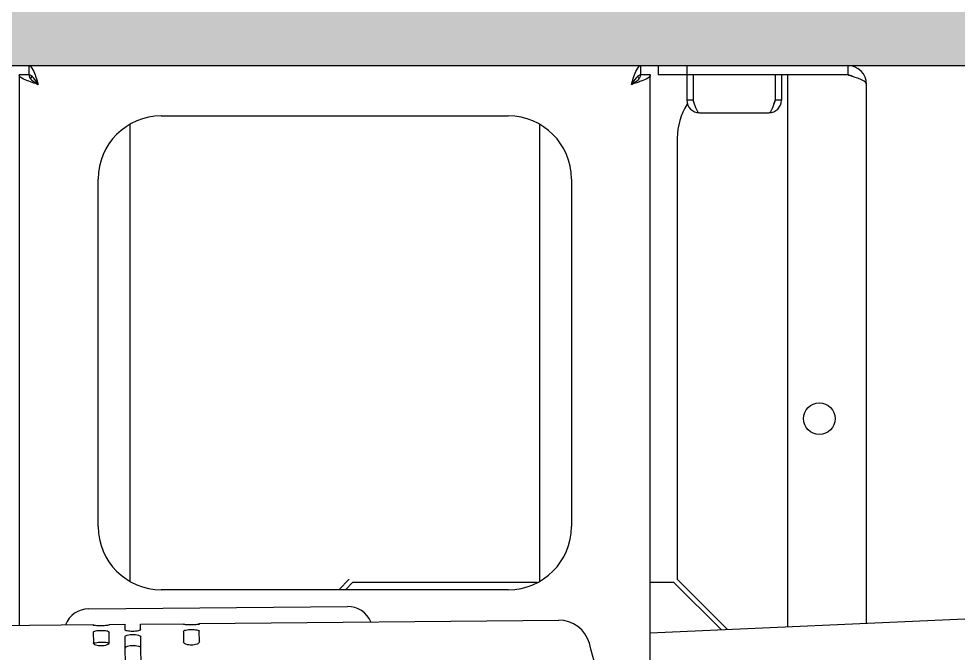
# Model space of a CAD drawing. Header units: millimetres. Extents: x 6781 to 13993, y -7973 to 4183.
# Drawn here: x 8908.3 to 9206.1, y -7321.7 to -7120.5 of the extents above; entities that cross this region are included whole.
import ezdxf

# ---------------------------------------------------------------- set-up
doc = ezdxf.new("R2010")
doc.units = ezdxf.units.MM
doc.header["$LTSCALE"] = 307.34
doc.layers.get('0').update_dxf_attribs({"linetype": 'CONTINUOUS'})

msp = doc.modelspace()

# ---------------------------------------------------------------- hatches: boundary and pattern name
at = {"linetype": 'ByBlock', "lineweight": 30}
h = msp.add_hatch(dxfattribs=at)
h.set_pattern_fill('AR-SAND')
h.set_pattern_definition([(37.5, (6781.656, -8012.52), (-1.60003, 48.94132), [0, -38.608, 0, -43.18, 0, -41.275]), (7.5, (6781.656, -8012.52), (44.9523, 71.6825), [0, -20.828, 0, -34.798, 0, -13.335]), (327.5, (6750.414, -8012.52), (79.09924, 0.1437), [0, -12.7, 0, -45.72, 0, -59.69]), (317.5, (6750.414, -8012.52), (76.3556, 22.293), [0, -6.35, 0, -29.972, 0, -34.29])])
h.paths.add_polyline_path([(9990.75881, -6935.32566), (7566.31696, -6935.32566), (7566.31696, -7135.32566), (9990.75881, -7135.32566)])

# ---------------------------------------------------------------- linework, layer by layer
at = {"color": 7, "linetype": 'Continuous', "lineweight": 30}
for p, q in [((6891.81696, -7135.32566), (9968.37205, -7135.32566)), ((8911.50261, -7135.32566), (8911.50261, -7138.32566)), ((9105.50261, -7138.32566), (9105.50261, -7135.32566)), ((9111.01738, -7135.32566), (9111.01738, -7138.32566)), ((9120.06696, -7135.32566), (9120.06696, -7146.32566)), ((9171.06696, -7135.32566), (9171.06696, -7138.32566)), ((8908.50261, -7138.32566), (8908.50261, -7312.8695)), ((8911.50261, -7138.32566), (8908.50261, -7138.32566)), ((8911.56381, -7138.6069), (8911.62042, -7138.57411)), ((9105.38481, -7138.57411), (9105.44141, -7138.6069)), ((9108.50261, -7138.32566), (9105.50261, -7138.32566)), ((9108.50261, -7340.62024), (9108.50261, -7138.32566)), ((9171.06696, -7138.32566), (9111.01738, -7138.32566)), ((9122.06696, -7138.32566), (9122.06696, -7146.32566)), ((9148.06696, -7138.32566), (9148.06696, -7146.32566)), ((9150.06696, -7138.32566), (9150.06696, -7146.32566)), ((9152.06696, -7313.29941), (9152.06696, -7138.32566)), ((9177.06696, -7312.174), (9177.06696, -7141.32566)), ((9122.06696, -7146.32566), (9120.06696, -7146.32566)), ((9150.06696, -7146.32566), (9148.06696, -7146.32566)), ((8953.50261, -7151.32566), (9063.50261, -7151.32566)), ((9124.06696, -7150.32566), (9146.06696, -7150.32566)), ((8943.50261, -7154.1357), (8943.50261, -7298.76561)), ((9073.50261, -7298.76561), (9073.50261, -7154.1357)), ((9117.06696, -7158.32566), (9117.06696, -7298.26499)), ((8933.50261, -7281.57566), (8933.50261, -7171.32566)), ((9083.50261, -7171.32566), (9083.50261, -7281.57566)), ((9009.75629, -7301.57566), (9013.06696, -7298.26499)), ((9014.12762, -7299.32566), (9011.87762, -7301.57566)), ((9072.61284, -7299.32566), (9014.12762, -7299.32566)), ((9116.00629, -7299.32566), (9108.50261, -7299.32566)), ((9130.9315, -7314.25086), (9116.00629, -7299.32566)), ((9117.06696, -7298.26499), (9132.96144, -7314.15948)), ((9063.50261, -7301.57566), (8953.50261, -7301.57566)), ((8930.49037, -7307.66414), (9012.4868, -7306.89914)), ((9108.50261, -7315.26053), (9317.56412, -7305.84929)), ((8884.939, -7313.08934), (8931.93696, -7312.65086)), ((8931.93696, -7312.65086), (8931.93871, -7312.83896)), ((8936.93674, -7312.60422), (8941.93652, -7312.55757)), ((8936.9385, -7312.79232), (8936.93674, -7312.60422)), ((8941.93652, -7312.55757), (8941.95247, -7314.26663)), ((8946.9363, -7312.51092), (8960.52571, -7312.38414)), ((8946.95225, -7314.21999), (8946.9363, -7312.51092)), ((8960.52571, -7312.38414), (8960.52747, -7312.57224)), ((8965.5255, -7312.33749), (9079.46592, -7311.27446)), ((8965.52725, -7312.52559), (8965.5255, -7312.33749)), ((8931.95953, -7315.07002), (8931.99124, -7318.46906)), ((8936.99102, -7318.42241), (8936.95931, -7315.02337)), ((8960.54828, -7314.80329), (8960.58, -7318.20233)), ((8965.57978, -7318.15568), (8965.54807, -7314.75665)), ((8941.97398, -7316.57251), (8942.12791, -7333.07179)), ((8947.1277, -7333.02514), (8946.97376, -7316.52586))]:
    msp.add_line(p, q, dxfattribs=at)
msp.add_circle((9162.06696, -7247.32566), 5, dxfattribs=at)
for centre, radius, start, end in [((9171.06696, -7141.32566), 6, 0, 90), ((8972.27206, -7243.40397), 121.11119, 119.9284579, 120.0524833), ((8921.06674, -7144.62031), 10.39961, 145.7202085, 146.6336548), ((9095.93848, -7144.62031), 10.39961, 33.3663452, 34.2797916), ((9044.73317, -7243.40397), 121.11119, 59.9475167, 60.071542), ((9171.06696, -7141.32566), 3, 57.8954448, 90), ((9137.06696, -7158.32566), 20, 147.484387, 180), ((9124.06696, -7146.32566), 4, 180, 270), ((9124.06696, -7146.32566), 2, 180, 214.6060244), ((9146.06696, -7146.32566), 4, 270, 0), ((9146.06696, -7146.32566), 2, 325.3938883, 0), ((8953.50261, -7171.32566), 20, 90, 180), ((9063.50261, -7171.32566), 20, 0, 90), ((8953.50261, -7281.57566), 20, 180, 270), ((9063.50261, -7281.57566), 20, 270, 0), ((9012.56144, -7314.89879), 8, 22.7628626, 90.5345373), ((8930.56501, -7315.66379), 8, 90.5345373, 158.3061449), ((9079.55921, -7321.27403), 10, 15.5824718, 90.5345373), ((8926.05652, -7364.08213), 169.36, 10.3241696, 15.5824718)]:
    msp.add_arc(centre, radius, start, end, dxfattribs=at)
for points, knots in [([(8911.50261, -7135.32566), (8911.92689, -7135.32566), (8912.84055, -7136.4868), (8913.21517, -7137.54629), (8913.49083, -7138.29367)], [0, 0, 0, 0, 0.3475177, 1, 1, 1, 1]), ([(9103.51439, -7138.29367), (9103.79006, -7137.54629), (9104.16468, -7136.4868), (9105.07834, -7135.32566), (9105.50261, -7135.32566)], [0, 0, 0, 0, 0.6524823, 1, 1, 1, 1]), ([(8911.47063, -7140.31388), (8910.72325, -7140.03821), (8909.66376, -7139.66359), (8908.50261, -7138.74993), (8908.50261, -7138.32566)], [0, 0, 0, 0, 0.6524823, 1, 1, 1, 1]), ([(8914.50261, -7141.32566), (8914.03753, -7140.59511), (8913.34424, -7139.39564), (8912.08208, -7138.32566), (8911.50261, -7138.32566)], [0, 0, 0, 0, 0.599119795, 1, 1, 1, 1]), ([(8911.50261, -7138.32566), (8911.50261, -7138.90513), (8912.5726, -7140.16729), (8913.77207, -7140.86057), (8914.50261, -7141.32566)], [0, 0, 0, 0, 0.400880206, 1, 1, 1, 1]), ([(8913.49083, -7138.29367), (8913.57779, -7138.52942), (8913.9336, -7139.53388), (8914.25564, -7140.54978), (8914.50261, -7141.32566)], [0, 0, 0, 0, 0.235829615, 1, 1, 1, 1]), ([(9102.50261, -7141.32566), (9102.58657, -7141.06189), (9102.91, -7140.04676), (9103.24147, -7139.03361), (9103.51439, -7138.29367)], [0, 0, 0, 0, 0.259796727, 1, 1, 1, 1]), ([(9102.50261, -7141.32566), (9103.23316, -7140.86057), (9104.43263, -7140.16729), (9105.50261, -7138.90513), (9105.50261, -7138.32566)], [0, 0, 0, 0, 0.599119795, 1, 1, 1, 1]), ([(9105.50261, -7138.32566), (9104.92314, -7138.32566), (9103.66098, -7139.39564), (9102.96769, -7140.59511), (9102.50261, -7141.32566)], [0, 0, 0, 0, 0.400880206, 1, 1, 1, 1]), ([(9108.50261, -7138.32566), (9108.50261, -7138.74993), (9107.34147, -7139.66359), (9106.28198, -7140.03821), (9105.5346, -7140.31388)], [0, 0, 0, 0, 0.3475177, 1, 1, 1, 1]), ([(9177.06696, -7141.32566), (9177.06696, -7140.74113), (9175.16732, -7139.65933), (9173.72553, -7139.19034), (9172.64037, -7138.83242)], [0, 0, 0, 0, 0.33842565, 1, 1, 1, 1]), ([(8914.50261, -7141.32566), (8914.23884, -7141.2417), (8913.22371, -7140.91827), (8912.21057, -7140.5868), (8911.47063, -7140.31388)], [0, 0, 0, 0, 0.259796727, 1, 1, 1, 1]), ([(9105.5346, -7140.31388), (9105.29884, -7140.40083), (9104.29438, -7140.75664), (9103.27849, -7141.07869), (9102.50261, -7141.32566)], [0, 0, 0, 0, 0.235829615, 1, 1, 1, 1]), ([(9122.06696, -7146.32566), (9122.1577, -7146.61073), (9122.27798, -7146.98877), (9122.40174, -7147.36569), (9122.43247, -7147.45828)], [0, 0, 0, 0, 0.7540997, 1, 1, 1, 1]), ([(9122.43247, -7147.45828), (9122.56085, -7147.84506), (9122.80454, -7148.547), (9123.14201, -7149.35574), (9123.43481, -7149.85553), (9123.66959, -7150.16355), (9123.91468, -7150.32566), (9124.06696, -7150.32566)], [0, 0, 0, 0, 0.358927193, 0.654193931, 0.771015042, 0.86588453, 1, 1, 1, 1]), ([(9146.06696, -7150.32566), (9146.21923, -7150.32566), (9146.46432, -7150.16355), (9146.6991, -7149.85553), (9146.9919, -7149.35575), (9147.32937, -7148.547), (9147.57306, -7147.84507), (9147.70144, -7147.45828)], [0, 0, 0, 0, 0.134115483, 0.228984964, 0.345806063, 0.641072781, 1, 1, 1, 1]), ([(9147.70144, -7147.45828), (9147.73217, -7147.3657), (9147.85593, -7146.98878), (9147.97621, -7146.61073), (9148.06696, -7146.32566)], [0, 0, 0, 0, 0.245900283, 1, 1, 1, 1]), ([(8936.9385, -7312.79232), (8936.93913, -7312.85993), (8936.56413, -7312.86331), (8936.16147, -7312.97), (8935.33583, -7313.0002), (8934.44061, -7313.03543), (8933.54491, -7313.01688), (8932.71888, -7313.00213), (8932.31433, -7312.90294), (8931.93934, -7312.90658), (8931.93871, -7312.83896)], [0, 0, 0, 0, 0.040261409, 0.148553049, 0.30980541, 0.500008102, 0.690215453, 0.851455198, 0.959733492, 1, 1, 1, 1]), ([(8965.52725, -7312.52559), (8965.52788, -7312.5932), (8965.15288, -7312.59658), (8964.75022, -7312.70328), (8963.92458, -7312.73347), (8963.02936, -7312.76871), (8962.13366, -7312.75016), (8961.30764, -7312.73541), (8960.90309, -7312.63622), (8960.5281, -7312.63986), (8960.52747, -7312.57224)], [0, 0, 0, 0, 0.040261409, 0.148553049, 0.30980541, 0.500008102, 0.690215453, 0.851455198, 0.959733492, 1, 1, 1, 1]), ([(8931.95953, -7315.07002), (8931.95861, -7314.97118), (8932.23642, -7314.75412), (8933.05603, -7314.5534), (8934.45363, -7314.42438), (8935.85342, -7314.52726), (8936.67656, -7314.71273), (8936.95839, -7314.92453), (8936.95931, -7315.02337)], [0, 0, 0, 0, 0.056066427, 0.164173521, 0.50000821, 0.835835447, 0.943930439, 1, 1, 1, 1]), ([(8946.95225, -7314.21999), (8946.95311, -7314.31233), (8946.66491, -7314.50626), (8945.87008, -7314.72183), (8944.45812, -7314.86418), (8943.04372, -7314.74825), (8942.2451, -7314.54746), (8941.95333, -7314.35898), (8941.95247, -7314.26663)], [0, 0, 0, 0, 0.052674504, 0.160332645, 0.500015337, 0.839679754, 0.947321828, 1, 1, 1, 1]), ([(8941.97398, -7316.57251), (8941.97117, -7316.27147), (8943.09555, -7315.8357), (8944.46661, -7315.76611), (8945.83875, -7315.81008), (8946.97095, -7316.22484), (8946.97376, -7316.52586)], [0, 0, 0, 0, 0.167610966, 0.500013342, 0.832397894, 1, 1, 1, 1]), ([(8960.54828, -7314.80329), (8960.54736, -7314.70446), (8960.82517, -7314.4874), (8961.64479, -7314.28668), (8963.04238, -7314.15766), (8964.44217, -7314.26053), (8965.26531, -7314.44601), (8965.54714, -7314.6578), (8965.54807, -7314.75665)], [0, 0, 0, 0, 0.056066427, 0.164173521, 0.50000821, 0.835835447, 0.943930439, 1, 1, 1, 1]), ([(8936.99102, -7318.42241), (8936.99413, -7318.75509), (8935.94652, -7319.34152), (8934.50056, -7319.4588), (8933.05265, -7319.36853), (8931.99434, -7318.80173), (8931.99124, -7318.46906)], [0, 0, 0, 0, 0.178798955, 0.500006173, 0.821206404, 1, 1, 1, 1]), ([(8932.14818, -7318.67837), (8932.13722, -7318.68533), (8932.11646, -7318.69933), (8932.09667, -7318.71468), (8932.08746, -7318.72244)], [0, 0, 0, 0, 0.518734504, 1, 1, 1, 1]), ([(8936.41065, -7318.47317), (8935.78888, -7318.31528), (8934.49287, -7318.26948), (8933.19817, -7318.33885), (8932.57827, -7318.50739)], [0, 0, 0, 0, 0.499643637, 1, 1, 1, 1]), ([(8936.89797, -7318.67621), (8936.88949, -7318.66941), (8936.87143, -7318.65594), (8936.85259, -7318.64359), (8936.8427, -7318.63745)], [0, 0, 0, 0, 0.483045293, 1, 1, 1, 1]), ([(8965.57978, -7318.15568), (8965.58288, -7318.48837), (8964.53527, -7319.0748), (8963.08932, -7319.19208), (8961.64141, -7319.10181), (8960.5831, -7318.535), (8960.58, -7318.20233)], [0, 0, 0, 0, 0.178798955, 0.500006173, 0.821206404, 1, 1, 1, 1]), ([(8947.00682, -7320.06902), (8947.00405, -7319.77199), (8945.86112, -7319.38097), (8944.49967, -7319.33571), (8943.13939, -7319.40654), (8942.00427, -7319.81869), (8942.00704, -7320.11567)], [0, 0, 0, 0, 0.166115776, 0.500070995, 0.833915096, 1, 1, 1, 1])]:
    msp.add_open_spline(points, degree=3, knots=knots, dxfattribs=at)
for points in [[(8912.38129, -7138.90062), (8912.25669, -7139.0899), (8912.1384, -7139.28368), (8912.03055, -7139.48298)], [(9104.97467, -7139.48298), (9104.86683, -7139.28368), (9104.74853, -7139.0899), (9104.62393, -7138.90062)], [(9172.64037, -7138.83242), (9172.1171, -7138.65982), (9171.592, -7138.49278), (9171.06696, -7138.32566)], [(8932.57827, -7318.50739), (8932.42939, -7318.54787), (8932.27841, -7318.59566), (8932.14818, -7318.67837)], [(8936.8427, -7318.63745), (8936.71174, -7318.55628), (8936.55998, -7318.51109), (8936.41065, -7318.47317)]]:
    msp.add_open_spline(points, degree=3, dxfattribs=at)

doc.saveas('drawing.dxf')
